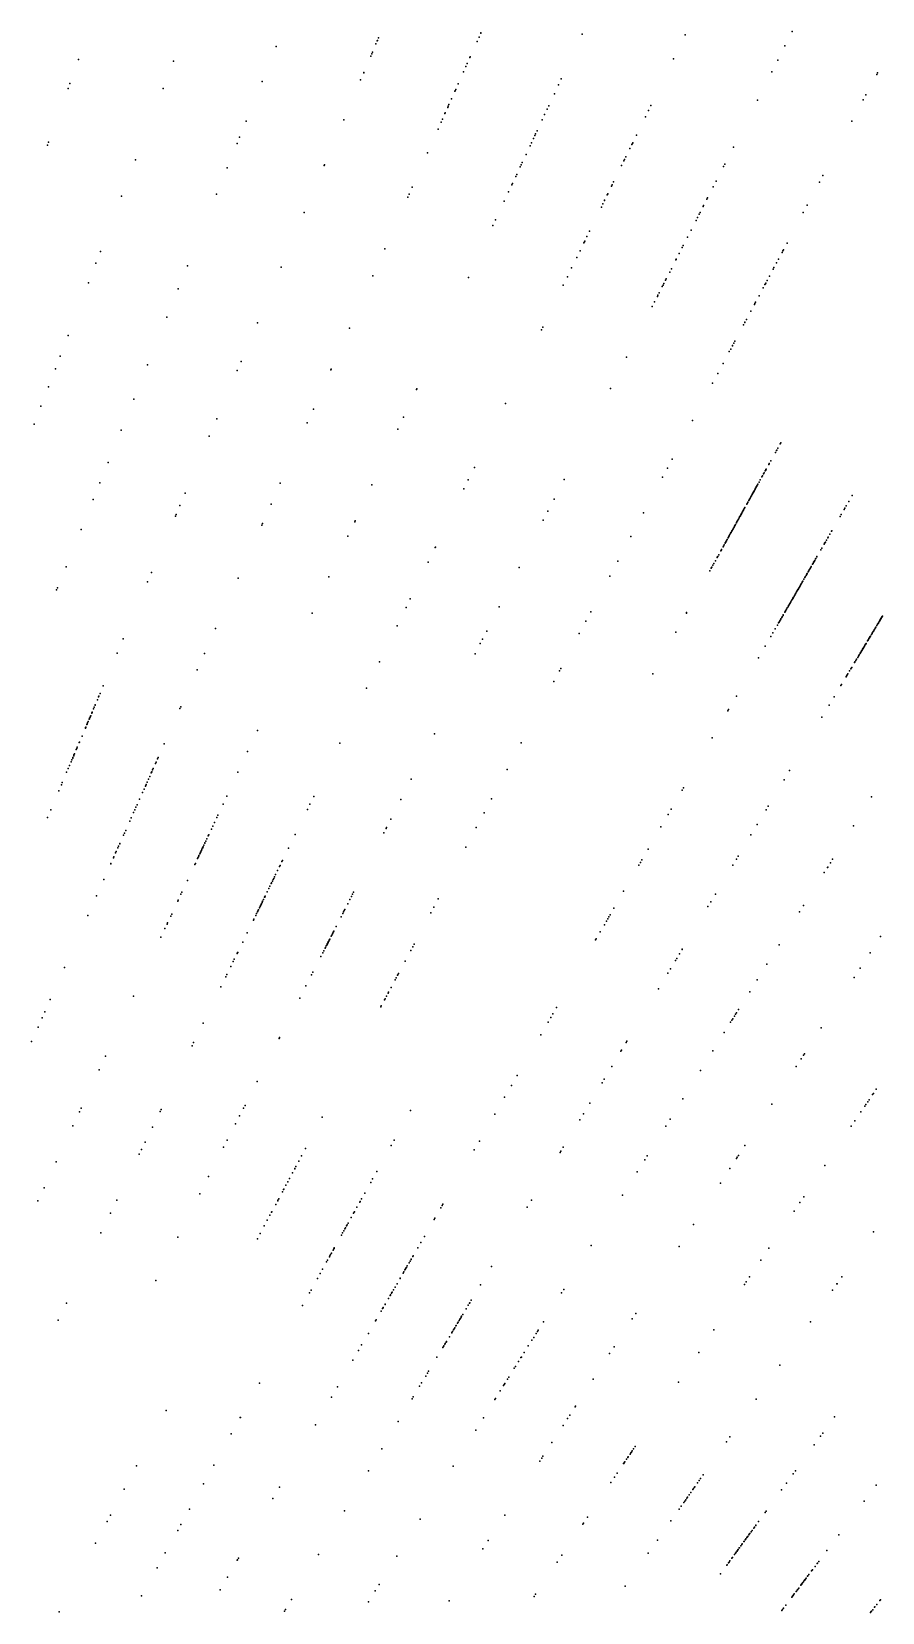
# Model space of a CAD drawing. Header units: metres. Extents: x -4327 to 4266, y -3886 to 3992.
# Drawn here: x 1058 to 1587, y 2022 to 3005 of the extents above; entities that cross this region are included whole.
import ezdxf

# ---------------------------------------------------------------- set-up
doc = ezdxf.new("R2010")
doc.units = ezdxf.units.M

msp = doc.modelspace()

# ---------------------------------------------------------------- linework, layer by layer
for p in [(1273.3, 2999.72, 2468.23), (1273.42, 2999.98, 2173.78), (1274.06, 3001.5, 2088.57), (1335.35, 2999.25, 2278.89), (1336.6, 3002.06, 2135.34), (1337.7, 3004.53, 2154.99), (1337.8, 3004.75, 2101.7), (1400.72, 3003.85, 2027.33), (1464.86, 3003.41, 2066.58), (1531.37, 3005.47, 1998.09), (1210.53, 2996.17, 2447.55), (1269.27, 2990.21, 2435.4), (1269.9, 2991.7, 2343.75), (1270.32, 2992.69, 2288.38), (1272.53, 2997.9, 2182.56), (1272.53, 2997.9, 2192.87), (1330.95, 2989.37, 2169.72), (1331.1, 2989.7, 2379.07), (1331.15, 2989.81, 2172.61), (1526.82, 2996.55, 2062.17), (1087.61, 2988.17, 2455.25), (1146.67, 2987.18, 2445.53), (1264.91, 2979.93, 2396.83), (1264.97, 2980.09, 2353.49), (1327.01, 2980.5, 2145.4), (1328.49, 2983.85, 2047.16), (1329.27, 2985.59, 2108.44), (1457.59, 2988.5, 2004.04), (1518.59, 2980.39, 2061.11), (1522.3, 2987.68, 2071.2), (1584.42, 2979.87, 1979.3), (1081.06, 2970.18, 2443.22), (1082.14, 2973.16, -159.76), (1140.13, 2970.14, 2347.44), (1201.73, 2974.38, 2385.98), (1263.01, 2975.46, 2307), (1322.13, 2969.55, 2317.28), (1323.7, 2973.09, 2062.1), (1386.04, 2972.37, 2043.14), (1387.74, 2976.02, 2063.09), (1583.83, 2978.74, 2081.31), (1317.91, 2960.08, 2342.02), (1319.47, 2963.57, 2275.45), (1321.64, 2968.45, 2108.91), (1321.71, 2968.6, 2234.65), (1383.43, 2966.77, 2185.97), (1443.4, 2959.42, 2393.62), (1509.67, 2962.89, 2014.14), (1575.45, 2962.99, 2007.65), (1577.11, 2966.11, 2057.34), (1191.75, 2949.68, 2456.32), (1191.78, 2949.77, 2374.33), (1252.45, 2950.58, 2469.32), (1313.86, 2950.99, 2300.14), (1315.42, 2954.49, 2286.95), (1315.61, 2954.9, 2436.02), (1317.15, 2958.36, 2250.43), (1317.44, 2959.02, 2132.47), (1375.93, 2950.68, 2189.56), (1377.4, 2953.85, 2163.62), (1379.02, 2957.31, 2161.03), (1379.9, 2959.21, 2214.04), (1440.02, 2952.47, 2129.44), (1441.91, 2956.35, 2377.46), (1568.39, 2949.72, 2073.63), (1187.77, 2939.84, 2369.03), (1311.11, 2944.81, 2324.59), (1313.02, 2949.1, 2373.78), (1371.32, 2940.8, 2146.43), (1371.79, 2941.82, 2359.67), (1372.72, 2943.82, 2241.53), (1434.5, 2941.16, 2237.21), (1068.23, 2934.95, 2436.08), (1068.89, 2936.75, 2388.6), (1186.19, 2935.93, 2472.56), (1304.6, 2930.18, 2501.73), (1368.32, 2934.38, 2124.01), (1369.26, 2936.38, 2215.06), (1370.5, 2939.04, 2379.13), (1430.41, 2932.78, 2090.05), (1431.62, 2935.26, 2027.09), (1431.96, 2935.95, 2020.17), (1432.16, 2936.37, 2050.14), (1494.78, 2933.66, 2033.75), (1123.05, 2925.65, 2362.83), (1180.04, 2920.7, 2415.77), (1240.38, 2922.14, 2366.47), (1240.59, 2922.64, 2356.11), (1362.28, 2921.41, 2147.47), (1362.8, 2922.52, 2368.47), (1363.49, 2924.02, 2361.57), (1365.83, 2929.04, 2381.9), (1425.21, 2922.11, 2230.54), (1426.65, 2925.07, 2306.67), (1427.04, 2925.87, 2217.78), (1427.92, 2927.66, 2031.7), (1488.6, 2921.54, 2324.02), (1489.39, 2923.08, 2046.25), (1357.03, 2910.17, 2331.6), (1357.47, 2911.1, 2408.11), (1359.47, 2915.4, 2381.66), (1360.02, 2916.57, 2116.14), (1419.42, 2910.24, 2141.87), (1420.26, 2911.97, 2087.7), (1483.96, 2912.44, 2506.75), (1548.21, 2911.76, 2029.54), (1550.43, 2915.94, 2015.12), (1114.37, 2903.04, 2390.11), (1173.42, 2904.31, 2388.68), (1292.31, 2902.58, 2458.72), (1293.11, 2904.38, 2421.66), (1295.05, 2908.74, 2335.95), (1355.02, 2905.85, 2333.49), (1414.65, 2900.47, 2201.1), (1414.71, 2900.59, 2274.17), (1416.35, 2903.96, 2258.4), (1416.48, 2904.22, 2193.63), (1416.62, 2904.49, 2384.4), (1418.94, 2909.26, 2187.14), (1478.31, 2901.36, 2210.62), (1478.68, 2902.07, 2021.68), (1482.14, 2908.86, 2048.68), (1227.96, 2892.9, 2396.56), (1352.28, 2899.98, 2307.48), (1412.66, 2896.39, 2242.06), (1413.59, 2898.28, 2053.08), (1413.63, 2898.37, 2390.26), (1473.56, 2892.02, 2226.86), (1474.09, 2893.07, 2114.91), (1475.96, 2896.73, 2222.68), (1476.23, 2897.27, 2110.41), (1538.17, 2892.88, 2384.53), (1540.62, 2897.49, 2041.88), (1345.27, 2884.95, 2364.85), (1346.91, 2888.46, 2293.04), (1405.34, 2881.37, 2458.52), (1468.46, 2882.02, 2367.62), (1471.53, 2888.03, 2159.39), (1472.42, 2889.79, 2309.42), (1401.81, 2874.14, 2155.66), (1402.1, 2874.74, 2376.18), (1402.31, 2875.16, 2296.27), (1403.72, 2878.05, 2150.98), (1462.99, 2871.27, 2086.48), (1463.57, 2872.42, 2188.58), (1466.21, 2877.59, 2182.24), (1528.1, 2873.94, 2042.56), (1098.43, 2861.52, 2412.27), (1101.22, 2868.77, 2434.71), (1278, 2870.43, 2387.94), (1397.32, 2864.93, 2376.18), (1399.4, 2869.19, 2096.68), (1459.01, 2863.47, 2478.55), (1459.19, 2863.82, 2259.72), (1459.25, 2863.95, 2382.52), (1461.02, 2867.41, 2342.17), (1521.63, 2861.77, 2024.07), (1522.82, 2864, 2191.75), (1525.02, 2868.14, 2218.22), (1525.57, 2869.18, 2400.43), (1525.84, 2869.68, 2229.83), (1155.43, 2859.79, 2394.92), (1213.55, 2858.94, 2408.86), (1270.48, 2853.56, 2392.77), (1330.14, 2852.49, 2378.45), (1391.51, 2853.02, 2404.23), (1394.17, 2858.47, 2357.36), (1453, 2851.67, 2119.62), (1455.16, 2855.92, 2362.32), (1456.22, 2858, 2185.26), (1517.22, 2853.47, 2079.98), (1519.52, 2857.81, 2161.4), (1519.99, 2858.68, 2345.55), (1093.7, 2849.19, 2428.95), (1149.63, 2845.45, 2409.85), (1388.98, 2847.84, 2367.39), (1447.86, 2841.58, 2139.76), (1448.53, 2842.91, 2362.32), (1450.54, 2846.85, 2261.99), (1451, 2847.76, 2154.54), (1451.51, 2848.76, 2375.29), (1452.61, 2850.91, 2064.26), (1513.27, 2846.05, 2198.56), (1514.37, 2848.11, 2374.65), (1514.64, 2848.63, 2017.22), (1514.9, 2849.12, 2266.01), (1515.71, 2850.63, 2398.54), (1444.25, 2834.5, 2379.6), (1445.78, 2837.51, 2371.31), (1447.46, 2840.79, 2307.15), (1505.56, 2831.55, 2347.39), (1505.64, 2831.69, 2179.79), (1507.79, 2835.75, 2386.02), (1508.1, 2836.32, 2104.84), (1508.58, 2837.22, 2138.23), (1510.71, 2841.23, 2161.57), (1142.54, 2827.9, 2465.7), (1198.88, 2824.39, 2417.5), (1376.25, 2821.73, 2391.36), (1501.02, 2823.01, 2310.97), (1501.88, 2824.62, 2081.23), (1501.95, 2824.76, 2285.94), (1502.88, 2826.51, 2235.02), (1081.11, 2816.39, 2387.57), (1256.01, 2821.05, 2408.56), (1375.37, 2819.93, 2425.18), (1495.72, 2813.05, 2040.7), (1076.23, 2803.68, 2446.85), (1428.25, 2803.09, 2423.55), (1492.22, 2806.46, 2289.52), (1493.07, 2808.06, 2123.77), (1494.12, 2810.04, 2112.74), (1494.2, 2810.17, 2372.6), (1495.01, 2811.71, 2262.3), (1073.18, 2795.74, 2364.76), (1130.53, 2798.15, 2439.77), (1186.25, 2794.64, 2454.38), (1188.64, 2800.25, 2445.63), (1244.49, 2795.16, 2432.42), (1244.63, 2795.48, 2429.97), (1484.98, 2792.84, 2401.19), (1488.31, 2799.1, 2097.05), (1068.88, 2784.53, 2471.02), (1297.69, 2782.91, 2438.37), (1297.87, 2783.3, 2441.44), (1418.3, 2783.57, 2425.73), (1481.75, 2786.76, 2436.92), (1064.26, 2772.5, 2363.56), (1121.97, 2776.97, 2359.79), (1353.1, 2774.27, 2426.51), (1173.52, 2764.64, 2455.24), (1233.6, 2770.72, 2381.6), (1289.65, 2765.67, 2447.78), (1469.4, 2763.54, 2389.48), (1060.02, 2761.43, 2369.99), (1114.11, 2757.53, 2444.85), (1168.92, 2753.81, 2373), (1229.79, 2762.15, 2390.27), (1286.13, 2758.12, 2446.57), (1520.88, 2743.73, 1881.44), (1521.58, 2745.01, 1536.06), (1521.67, 2745.17, 2286.95), (1522.41, 2746.49, 1362.35), (1523.81, 2749.03, 1705.46), (1524.2, 2749.74, 1568.57), (1106.01, 2737.46, 2473.28), (1333.69, 2734.47, 2456.81), (1453.72, 2734.04, 2407.03), (1456.67, 2739.59, 2452.9), (1515, 2733.13, 2279.52), (1515.11, 2733.33, 1512.66), (1516.77, 2736.33, 1398.05), (1517.01, 2736.76, 1025.2), (1517.03, 2736.79, 901.88), (1517.07, 2736.87, 1733.43), (1517.96, 2738.47, 1530.29), (1518.03, 2738.59, 1679.14), (1100.93, 2724.9, 2429.38), (1213.04, 2724.54, 2448.94), (1270.04, 2723.6, 2462.16), (1329.94, 2726.79, 2433.55), (1389.47, 2726.98, 2416.82), (1450.74, 2728.44, 2426.53), (1509.75, 2723.67, 1867.68), (1509.99, 2724.09, 912.43), (1510.67, 2725.31, 1068.17), (1511.43, 2726.7, 1667.47), (1512.51, 2728.64, 1712.69), (1512.81, 2729.18, 2061.69), (1513.5, 2730.42, 1500.55), (1513.53, 2730.48, 925.68), (1513.86, 2731.08, 2060.68), (1514.5, 2732.23, 1908.48), (1514.83, 2732.82, 1048.31), (1514.89, 2732.94, 1512.44), (1096.76, 2714.58, 2377.48), (1153.87, 2718.36, 2435.71), (1327.19, 2721.13, 2439.37), (1383.23, 2714.74, 2438.51), (1504.31, 2713.85, 1670.52), (1504.5, 2714.2, 2169.17), (1504.78, 2714.7, 471.67), (1504.88, 2714.87, 2223.05), (1505.07, 2715.22, 1599.97), (1505.1, 2715.28, 627.22), (1505.6, 2716.17, 1028.75), (1505.61, 2716.2, 1769.37), (1505.97, 2716.84, 1345.63), (1506.02, 2716.94, 1685.55), (1506.07, 2717.02, 1980.26), (1506.41, 2717.64, 1012.41), (1506.44, 2717.7, 880.92), (1506.47, 2717.74, 781.05), (1506.76, 2718.27, 1174.59), (1506.83, 2718.4, 2218.26), (1507.09, 2718.87, 1190.37), (1507.32, 2719.28, 2249.84), (1507.35, 2719.33, 2032.4), (1507.45, 2719.51, 453.43), (1507.56, 2719.71, 1007.56), (1507.61, 2719.79, 1851.22), (1507.98, 2720.46, 603.73), (1508.2, 2720.87, 1842.77), (1508.29, 2721.03, 1023.07), (1508.35, 2721.14, 2089.92), (1508.56, 2721.52, 588.13), (1508.59, 2721.57, 2107.53), (1508.65, 2721.67, 448.6), (1508.97, 2722.25, 1839.12), (1508.98, 2722.27, 1540.2), (1509.11, 2722.5, 1322.3), (1509.17, 2722.61, 1170.65), (1509.29, 2722.84, 2025.34), (1509.38, 2723, 583.18), (1568.63, 2716.95, 2024.01), (1147.8, 2704.06, 2390.77), (1148.25, 2705.1, 2381.05), (1150.61, 2710.68, 2469.59), (1207.28, 2711.59, 2464.53), (1379.41, 2707.25, 2445.4), (1438.93, 2706.24, 2455.81), (1498.63, 2703.61, 881.82), (1498.64, 2703.61, 709.22), (1498.96, 2704.2, 992.5), (1499.09, 2704.42, 487.15), (1499.15, 2704.53, 435.45), (1499.42, 2705.03, 2276.83), (1499.48, 2705.14, 1103.82), (1499.64, 2705.42, 439.03), (1499.65, 2705.44, 1274.36), (1499.71, 2705.55, 1211.71), (1499.79, 2705.69, 722.21), (1499.95, 2705.98, 425.36), (1499.96, 2705.99, 706.29), (1500.24, 2706.51, 717.09), (1500.4, 2706.79, 604.2), (1500.61, 2707.17, 2062.09), (1500.66, 2707.26, 761.9), (1500.67, 2707.28, 1171.77), (1500.69, 2707.32, 430.73), (1500.87, 2707.64, 2002.04), (1500.92, 2707.72, 1371.3), (1501.04, 2707.94, 1321.21), (1501.05, 2707.96, 680.2), (1501.29, 2708.4, 863.33), (1501.63, 2709.01, 1957.83), (1501.63, 2709.01, 859.88), (1501.88, 2709.47, 896.54), (1503.03, 2711.54, 1152.39), (1503.24, 2711.91, 572.05), (1503.66, 2712.67, 568.71), (1503.68, 2712.71, 1050.02), (1503.72, 2712.79, 1189.65), (1503.75, 2712.84, 741.98), (1561.07, 2703.84, 1564.09), (1561.77, 2705.07, 1408.08), (1563.66, 2708.33, 1568.81), (1564.08, 2709.07, 1982.08), (1564.9, 2710.48, 1735.99), (1566.54, 2713.32, 1980.41), (1089.15, 2695.74, 2400.71), (1201.47, 2698.54, 2364.16), (1201.89, 2699.5, 2367.64), (1259.35, 2700.69, 2384.93), (1259.57, 2701.16, 2382.68), (1376.54, 2701.62, 2451.24), (1493.24, 2693.87, 2132.97), (1493.3, 2693.98, 2018.25), (1493.72, 2694.74, 864.41), (1493.82, 2694.92, 1022.57), (1493.97, 2695.19, 2227.35), (1494, 2695.25, 661.17), (1494.37, 2695.92, 1034.16), (1494.57, 2696.27, 393.04), (1494.57, 2696.27, 1864.94), (1494.79, 2696.68, 748.23), (1495.16, 2697.34, 1194.47), (1495.44, 2697.85, 1636.87), (1495.51, 2697.97, 527.46), (1495.57, 2698.09, 861.85), (1495.62, 2698.17, 1474.55), (1495.72, 2698.35, 727.35), (1495.79, 2698.47, 1472.65), (1496.08, 2699, 1639.73), (1496.59, 2699.92, 1149.37), (1496.77, 2700.25, 2020.54), (1496.91, 2700.5, 1479.97), (1497.25, 2701.12, 452.09), (1497.3, 2701.2, 1424.81), (1497.37, 2701.34, 455.57), (1497.39, 2701.36, 1813.67), (1497.55, 2701.64, 740.7), (1497.57, 2701.69, 1091.02), (1497.57, 2701.69, 960.08), (1497.92, 2702.32, 726.64), (1498.29, 2702.98, 1812.49), (1498.33, 2703.06, 988.37), (1498.39, 2703.16, 2003.51), (1555.82, 2694.75, 1768.33), (1556.01, 2695.09, 1606.02), (1255.11, 2691.58, 2398.23), (1309.35, 2684.56, 2458.07), (1309.45, 2684.76, 2361.43), (1431.08, 2691.47, 2420.65), (1488.3, 2684.97, 608.02), (1488.39, 2685.13, 343.85), (1488.59, 2685.49, 473.45), (1489.06, 2686.34, 513.12), (1489.55, 2687.22, 1611.15), (1489.67, 2687.43, 844.02), (1489.88, 2687.82, 840.53), (1489.97, 2687.97, 1295.65), (1490.1, 2688.21, 1569.24), (1490.42, 2688.79, 799.52), (1490.53, 2688.99, 649.12), (1490.82, 2689.51, 352.91), (1491.43, 2690.62, 1292.97), (1491.46, 2690.67, 584.94), (1491.53, 2690.79, 1829.21), (1491.55, 2690.82, 1314.84), (1491.64, 2690.98, 2333), (1491.67, 2691.05, 1253.87), (1491.95, 2691.54, 590.35), (1492.08, 2691.78, 1319.28), (1492.17, 2691.95, 1407.73), (1492.2, 2692, 1167.08), (1492.21, 2692.03, 336.24), (1492.57, 2692.67, 1657.48), (1493.03, 2693.49, 334.72), (1493.17, 2693.75, 462.87), (1549.77, 2684.29, 1152.13), (1551.15, 2686.67, 1097.63), (1551.39, 2687.09, 1895.58), (1551.4, 2687.11, 1447.89), (1551.45, 2687.19, 1980.34), (1551.49, 2687.26, 1710.07), (1551.74, 2687.69, 1444.08), (1551.93, 2688.02, 861.69), (1552.57, 2689.14, 1403.86), (1553.45, 2690.65, 1145.23), (1553.62, 2690.95, 1659.77), (1554.8, 2693, 1800.99), (1304.96, 2675.56, 2485.43), (1422.88, 2676.05, 2439.29), (1482.57, 2674.63, 2366.46), (1483.55, 2676.39, 2168.9), (1484.7, 2678.46, 1451.49), (1484.73, 2678.53, 2170.64), (1484.99, 2678.99, 1731.88), (1485.63, 2680.14, 1446.26), (1486.9, 2682.45, 382.52), (1487.07, 2682.75, 938.69), (1487.31, 2683.17, 812.16), (1487.31, 2683.17, 1617.26), (1487.39, 2683.33, 1340.97), (1543.94, 2674.18, 989.36), (1544.13, 2674.51, 1704.15), (1544.24, 2674.71, 1239.02), (1544.24, 2674.7, 862.86), (1544.59, 2675.31, 1598.5), (1544.63, 2675.38, 1871.15), (1544.64, 2675.4, 1539.21), (1544.74, 2675.57, 717.7), (1544.81, 2675.69, 1378.62), (1545.08, 2676.16, 1885.55), (1545.18, 2676.33, 1038.71), (1545.28, 2676.5, 955.02), (1545.85, 2677.49, 591.35), (1545.96, 2677.69, 1130.15), (1546.65, 2678.88, 582.91), (1546.72, 2678.99, 596.93), (1549.08, 2683.08, 1460.15), (1079.82, 2672.64, 2401.37), (1132.98, 2669.14, 2388.96), (1186.76, 2665.51, 2417.27), (1243.32, 2666.31, 2381.02), (1361.55, 2672.19, 2378.9), (1417.97, 2666.81, 2401.15), (1480.02, 2670.02, 1226.63), (1480.95, 2671.71, 2192.76), (1481.18, 2672.11, 1905.61), (1481.34, 2672.4, 2190.8), (1482.03, 2673.65, 2373.6), (1538.55, 2664.85, 1269.66), (1539.17, 2665.92, 665.74), (1539.23, 2666.02, 1113.81), (1539.47, 2666.44, 975.4), (1539.91, 2667.2, 1935.01), (1540.1, 2667.53, 1759.36), (1540.35, 2667.96, 1007.48), (1540.45, 2668.15, 459.59), (1540.51, 2668.24, 545.87), (1540.64, 2668.46, 726.43), (1541.18, 2669.41, 719.59), (1541.49, 2669.94, 1692.48), (1541.5, 2669.95, 1934.66), (1541.5, 2669.95, 1297.75), (1541.63, 2670.19, 1608.25), (1541.94, 2670.72, 458.31), (1542.11, 2671.01, 1288.38), (1542.39, 2671.49, 1152.39), (1542.47, 2671.63, 1231.74), (1542.67, 2671.99, 1080.28), (1542.73, 2672.08, 1744.55), (1543.08, 2672.69, 1385.15), (1543.16, 2672.82, 1285.3), (1543.17, 2672.84, 1814.59), (1543.2, 2672.9, 1179.93), (1074, 2658.26, 2444.61), (1074.54, 2659.57, 2416.26), (1130.48, 2663.23, 2404.94), (1532.9, 2655.07, 619.39), (1533.21, 2655.6, 1578.26), (1533.36, 2655.86, 806.51), (1533.52, 2656.14, 1962.17), (1533.57, 2656.23, 1281.25), (1534.06, 2657.08, 1524.49), (1534.07, 2657.1, 607.68), (1534.28, 2657.45, 1573.01), (1534.36, 2657.59, 1419.78), (1534.65, 2658.1, 882.83), (1534.65, 2658.08, 891.89), (1534.75, 2658.26, 1902.93), (1534.79, 2658.33, 1628.9), (1534.83, 2658.41, 676.14), (1534.92, 2658.56, 1315.93), (1535.12, 2658.9, 812.8), (1535.39, 2659.37, 447.81), (1535.62, 2659.77, 996.98), (1535.78, 2660.04, 1273.26), (1536, 2660.42, 1946.49), (1536.22, 2660.82, 989.97), (1536.5, 2661.3, 851.32), (1536.67, 2661.59, 1768.81), (1536.89, 2661.97, 1471.27), (1536.95, 2662.08, 1418.11), (1537.01, 2662.18, 751.32), (1537.05, 2662.25, 586.24), (1537.5, 2663.03, 1022.36), (1537.74, 2663.44, 583.03), (1537.89, 2663.7, 673.97), (1537.9, 2663.72, 1222.26), (1291.2, 2647.35, 2383.85), (1293.82, 2652.72, 2378.04), (1349.08, 2647.72, 2489.34), (1527.02, 2644.87, 1897.97), (1527.03, 2644.89, 799.61), (1527.1, 2645.01, 2029.92), (1527.19, 2645.17, 523.98), (1527.64, 2645.95, 1075.37), (1527.85, 2646.32, 1732.14), (1528.25, 2647, 546.68), (1528.71, 2647.8, 452.67), (1529.06, 2648.4, 533.21), (1529.09, 2648.46, 939.54), (1529.2, 2648.65, 1354.7), (1529.23, 2648.7, 793.64), (1529.58, 2649.31, 1451.98), (1529.67, 2649.47, 364.64), (1529.89, 2649.84, 1156.38), (1530.01, 2650.06, 573.19), (1530.19, 2650.36, 444.59), (1530.25, 2650.47, 679.37), (1530.45, 2650.81, 1428.33), (1530.46, 2650.84, 489.08), (1530.95, 2651.69, 846.44), (1530.95, 2651.68, 933.38), (1531.26, 2652.23, 2035.46), (1531.39, 2652.44, 1789.52), (1531.78, 2653.12, 410.98), (1531.83, 2653.21, 1587.42), (1531.99, 2653.48, 405.93), (1532.04, 2653.58, 462.2), (1532.54, 2654.44, 1133.62), (1232.78, 2643.71, 2403.26), (1285.63, 2635.94, 2378.87), (1403.04, 2638.74, 2359.96), (1406.14, 2644.57, 2467.64), (1465.52, 2643.87, 300.22), (1465.68, 2644.15, 296.93), (1522.07, 2636.29, 829.03), (1522.87, 2637.69, 868.86), (1523.08, 2638.04, 1840.5), (1523.16, 2638.19, 1107.83), (1523.41, 2638.63, 529.53), (1523.46, 2638.7, 923.36), (1523.66, 2639.06, 970.88), (1523.69, 2639.11, 736.01), (1524.02, 2639.69, 833.67), (1524.21, 2640.02, 476.86), (1524.32, 2640.19, 1121.87), (1524.85, 2641.11, 2038.94), (1524.85, 2641.11, 2038.94), (1525.05, 2641.46, 536.96), (1525.61, 2642.43, 1606.39), (1525.75, 2642.67, 708.88), (1525.79, 2642.74, 701.88), (1526.72, 2644.36, 1358.48), (1526.86, 2644.61, 705.89), (1583.31, 2635.08, 682.41), (1583.94, 2636.11, 1976.96), (1584.42, 2636.92, 574.5), (1584.43, 2636.94, 1405.01), (1584.67, 2637.34, 353.11), (1584.74, 2637.45, 1987.47), (1584.86, 2637.65, 1573.19), (1584.88, 2637.68, 839.84), (1585.43, 2638.6, 1034.65), (1585.49, 2638.7, 1246.68), (1585.89, 2639.36, 1386.06), (1585.92, 2639.41, 1378.01), (1585.95, 2639.47, 1770), (1585.99, 2639.54, 1734.47), (1586.05, 2639.63, 1239.31), (1586.08, 2639.68, 1844.66), (1586.2, 2639.88, 1958.49), (1586.23, 2639.93, 777.71), (1586.25, 2639.97, 471.46), (1586.51, 2640.4, 935.34), (1586.55, 2640.46, 1472.39), (1586.91, 2641.07, 1061.87), (1587.06, 2641.3, 1176.11), (1587.13, 2641.43, 1472.93), (1587.15, 2641.46, 1330.94), (1587.37, 2641.83, 591.24), (1115.43, 2627.79, 2410.03), (1172.86, 2634.29, 2410.26), (1338.86, 2627.65, 2384.13), (1341.39, 2632.63, 2378), (1398.96, 2631.07, 2376.94), (1458.97, 2632.06, 217.86), (1518.07, 2629.37, 1734.19), (1519.35, 2631.59, 1199.85), (1520.72, 2633.97, 1293.95), (1578.21, 2626.58, 841.7), (1578.45, 2626.98, 1485.47), (1578.57, 2627.18, 560.28), (1578.58, 2627.21, 713.77), (1578.75, 2627.48, 465.81), (1579.05, 2627.98, 1199), (1579.16, 2628.16, 712.27), (1579.28, 2628.37, 925.6), (1579.29, 2628.39, 1316.42), (1579.46, 2628.66, 705.36), (1579.64, 2628.97, 442.14), (1579.68, 2629.03, 1348.57), (1579.96, 2629.49, 815.7), (1580.6, 2630.56, 686.51), (1580.99, 2631.21, 963.26), (1581.04, 2631.3, 564.62), (1581.06, 2631.33, 1188.96), (1581.31, 2631.74, 678.03), (1581.68, 2632.36, 441), (1581.99, 2632.87, 1101.87), (1582.32, 2633.42, 589.36), (1582.34, 2633.45, 1105.9), (1582.36, 2633.5, 834.91), (1582.5, 2633.73, 2015.68), (1582.92, 2634.42, 1268.14), (1582.94, 2634.46, 806.48), (1583.05, 2634.64, 1898.57), (1111.62, 2618.81, 2441.93), (1165.88, 2618.61, 2430.64), (1334.16, 2618.44, 2391.71), (1337.41, 2624.82, 2448.73), (1510.33, 2615.97, 1053.94), (1514.51, 2623.2, 972.33), (1572.01, 2616.26, 802.69), (1572.54, 2617.14, 1312.76), (1572.7, 2617.41, 1334.66), (1572.7, 2617.4, 819.09), (1573.01, 2617.92, 677.96), (1573.48, 2618.71, 1709.83), (1573.64, 2618.98, 1662.18), (1573.64, 2618.98, 1088.54), (1573.65, 2618.99, 437.06), (1573.76, 2619.17, 2052.56), (1573.82, 2619.28, 762.77), (1573.9, 2619.41, 1304.04), (1573.96, 2619.52, 1103.81), (1574.29, 2620.06, 466.2), (1574.43, 2620.28, 690.83), (1574.73, 2620.79, 895.71), (1574.99, 2621.22, 1918.98), (1575.03, 2621.3, 1226.83), (1575.06, 2621.34, 442.56), (1575.22, 2621.61, 388.24), (1575.29, 2621.72, 432.41), (1575.33, 2621.79, 700), (1575.5, 2622.08, 2006.77), (1575.52, 2622.11, 1449.88), (1575.74, 2622.47, 1061.86), (1576.06, 2623.01, 511.23), (1576.08, 2623.04, 1761.2), (1576.24, 2623.3, 635.7), (1576.56, 2623.84, 1820.01), (1576.69, 2624.05, 1455.04), (1576.92, 2624.44, 1182.01), (1576.94, 2624.47, 837.43), (1576.99, 2624.56, 933.38), (1577.23, 2624.95, 444.87), (1161.41, 2608.57, 2405.3), (1274.66, 2613.44, 2406.27), (1386.68, 2607.96, 2377.22), (1387.44, 2609.39, 2475.69), (1444.59, 2606.1, 2208.64), (1565.47, 2605.38, 957.45), (1565.54, 2605.49, 1045.71), (1565.83, 2605.98, 1743.14), (1566.94, 2607.83, 824.99), (1567.75, 2609.18, 962.49), (1568.15, 2609.85, 1592.38), (1568.28, 2610.06, 1354.72), (1570.1, 2613.08, 459.85), (1570.2, 2613.26, 706.48), (1570.35, 2613.51, 1871.86), (1570.8, 2614.26, 500.97), (1570.83, 2614.3, 578.19), (1571.31, 2615.11, 1547.17), (1103.02, 2598.54, 16.17), (1266.73, 2597.18, 2426.03), (1383.17, 2601.36, 2384.48), (1561.49, 2598.75, 346.27), (1561.95, 2599.52, 951.66), (1564.79, 2604.26, 553.68), (1564.89, 2604.41, 1988.5), (1565.04, 2604.66, 626), (1565.26, 2605.03, 749.82), (1097.92, 2586.53, 126.52), (1098.01, 2586.76, 137.29), (1099.38, 2589.97, 45.27), (1100.1, 2591.68, 2.3), (1100.3, 2592.14, 176.09), (1101.01, 2593.81, 259.7), (1496.58, 2592.16, 2055.95), (1554.21, 2586.64, 1884.5), (1557.33, 2591.83, 1211.12), (1093.61, 2576.38, 87.81), (1094.28, 2577.95, 48.12), (1094.36, 2578.16, -116.93), (1094.51, 2578.51, 55.77), (1094.77, 2579.11, 284.45), (1095.01, 2579.68, 278.33), (1095.15, 2580.02, -207.52), (1095.79, 2581.53, 295.54), (1095.91, 2581.8, 233.83), (1095.98, 2581.96, -77.28), (1096.02, 2582.07, 2455.91), (1096.07, 2582.17, 2389.23), (1096.11, 2582.28, 2469.66), (1096.97, 2584.3, 364.16), (1097.41, 2585.32, 161.79), (1150.65, 2584.4, 2452.43), (1151.19, 2585.62, 2450.89), (1491.35, 2583.1, 2041.59), (1491.78, 2583.83, 2068.56), (1549.73, 2579.19, 2052.34), (1089.79, 2567.38, 286.23), (1091.84, 2572.22, -28.2), (1092, 2572.59, 167.11), (1092.04, 2572.69, -46.5), (1092.1, 2572.82, -83.11), (1092.86, 2574.62, 99.96), (1092.88, 2574.67, 35.85), (1093.01, 2574.96, -138.19), (1093.27, 2575.57, 112.23), (1198.79, 2570.8, 2453.59), (1308.86, 2568.79, 2409.78), (1481.58, 2566.17, 330.24), (1085.06, 2556.23, 74.99), (1086.19, 2558.91, -155.57), (1086.52, 2559.68, 154.1), (1086.83, 2560.4, 342.3), (1086.84, 2560.43, -283.92), (1088.06, 2563.31, 85.84), (1088.17, 2563.56, 2408.95), (1140.92, 2562.54, 2397.07), (1192.7, 2557.76, 2446.53), (1250.07, 2563.02, 2434.17), (1362.83, 2563.11, 2402.29), (1081.18, 2547.09, 322.15), (1081.97, 2548.95, 2491.92), (1083, 2551.39, -214.34), (1083.48, 2552.52, -244.89), (1083.96, 2553.65, -18.91), (1084.12, 2554.03, 216.08), (1084.58, 2555.11, -35.58), (1084.78, 2555.58, 97.71), (1134.07, 2547.17, 99.65), (1135.49, 2550.36, 66.25), (1135.84, 2551.13, 81.51), (1135.86, 2551.19, 26.66), (1136.72, 2553.12, 208.45), (1137.16, 2554.11, 89.24), (1354.01, 2546.52, 2426.76), (1076.93, 2537.08, -182.91), (1077.51, 2538.45, -190.57), (1080.21, 2544.82, 2468.84), (1129.4, 2536.68, 149.32), (1129.61, 2537.14, 386.45), (1130.33, 2538.76, 193.57), (1131.14, 2540.59, 314.55), (1131.9, 2542.29, 184.69), (1132.84, 2544.41, 275.09), (1132.94, 2544.63, 76.74), (1133.05, 2544.88, -145.23), (1133.19, 2545.19, 157.44), (1133.69, 2546.3, 35.73), (1186.72, 2544.92, 2463.92), (1294.43, 2540.47, 2444.61), (1526.23, 2540.08, 2066.54), (1529.71, 2545.86, 2056.83), (1075.29, 2533.22, -262.71), (1125.54, 2528.01, 2479.37), (1125.61, 2528.17, 279.43), (1127.4, 2532.18, 161.19), (1128.32, 2534.25, 31.02), (1129.17, 2536.15, 43.16), (1179.76, 2530.01, 2436.03), (1233.83, 2529.73, 2448.03), (1287.99, 2527.83, 2387.17), (1344.37, 2528.39, 2452.49), (1462.89, 2533.8, 2016.72), (1463.64, 2535.1, 313.32), (1580.63, 2529.54, 332.43), (1070.3, 2521.47, 2419.47), (1121.87, 2519.75, 385.34), (1122.63, 2521.48, 2411.24), (1123.32, 2523.03, 2412.72), (1124.02, 2524.58, 144.07), (1174.21, 2518.09, 285.13), (1177.45, 2525.05, 2485.31), (1229.9, 2521.68, 2456.41), (1231.49, 2524.93, 2454.17), (1339.73, 2519.66, 2427.88), (1454.1, 2518.57, 2104.45), (1455.97, 2521.82, 313.29), (1515.02, 2521.41, 2084.91), (1516.4, 2523.72, 2094.07), (1068.24, 2516.61, 2425.44), (1116.93, 2508.66, -215.37), (1119.5, 2514.44, -44.29), (1120.39, 2516.45, -29.3), (1170.2, 2509.49, 291.79), (1171, 2511.23, 2417.95), (1171.05, 2511.33, -106.6), (1172.12, 2513.62, 2420.25), (1173.57, 2516.73, 131.11), (1277.46, 2507.15, 2469.03), (1278.88, 2509.95, 2458.22), (1279.14, 2510.44, -34.58), (1281.82, 2515.72, 2455.74), (1334.82, 2510.44, 2445.85), (1449.72, 2510.99, 1998.55), (1509.53, 2512.28, 1989.74), (1569.42, 2511.59, 334.98), (1112.11, 2497.84, -212.94), (1112.54, 2498.81, -279.2), (1113.22, 2500.34, -174.14), (1113.31, 2500.53, -207.16), (1115.59, 2505.65, -161), (1116.16, 2506.95, -99.58), (1164.78, 2497.87, -115.06), (1164.8, 2497.93, -77.44), (1164.93, 2498.21, 263.14), (1165.08, 2498.53, -103.05), (1165.58, 2499.6, 386.84), (1166.09, 2500.68, 252.78), (1166.18, 2500.89, 158.96), (1166.74, 2502.07, 9.79), (1167.41, 2503.52, 142.5), (1168.26, 2505.35, 132.03), (1168.4, 2505.65, 263.93), (1168.54, 2505.94, 144.15), (1218.21, 2497.7, 2481.67), (1222.37, 2506.23, 2393.41), (1328.38, 2498.33, 2455.61), (1505.66, 2505.84, 2031.58), (1107.71, 2487.96, -219.57), (1107.78, 2488.12, -263), (1109.33, 2491.6, -154.13), (1109.65, 2492.31, -134.77), (1110.69, 2494.65, -105.05), (1111.1, 2495.56, -242.75), (1159.88, 2487.37, -90.6), (1160.26, 2488.19, -246.98), (1161.67, 2491.21, -0.75), (1161.82, 2491.53, 29.24), (1161.83, 2491.55, 368.8), (1162.18, 2492.29, 41.25), (1162.19, 2492.32, 12.75), (1162.47, 2492.93, 24.75), (1162.49, 2492.97, 41.26), (1163.04, 2494.14, 53.29), (1163.19, 2494.48, 146.5), (1163.44, 2495, 163.1), (1163.45, 2495.03, 14.26), (1163.49, 2495.1, 360.15), (1163.63, 2495.4, 172.17), (1163.91, 2496.01, 133.04), (1163.99, 2496.19, 278.1), (1164.35, 2496.96, 121.04), (1214.09, 2489.26, 262.87), (1214.48, 2490.06, 261.43), (1436.9, 2488.78, 223.81), (1437.85, 2490.44, 2000.76), (1441.7, 2497.1, 2084.12), (1496.59, 2490.75, 319.04), (1497.76, 2492.68, 2037.42), (1555.05, 2488.61, 2082.32), (1556.43, 2490.81, 1984.6), (1103.33, 2478.12, -248.51), (1155.27, 2477.49, 2414.51), (1208.71, 2478.23, 110.59), (1208.96, 2478.73, 2409.26), (1209.52, 2479.88, 79.03), (1210.16, 2481.2, -146.94), (1211.38, 2483.7, 180.36), (1212.62, 2486.24, 271.68), (1212.9, 2486.82, 115.51), (1212.9, 2486.81, 277.84), (1435.89, 2487.04, 332.75), (1494.37, 2487.05, 1983.66), (1551.26, 2482.53, 2082.04), (1553.17, 2485.6, 323.42), (1553.36, 2485.89, 1980.68), (1098.83, 2468.01, 2436.51), (1151.28, 2468.92, -100.34), (1151.87, 2470.2, -115.28), (1203.59, 2467.72, 333.32), (1204.9, 2470.42, 227.64), (1205.96, 2472.58, 3.75), (1206.62, 2473.93, -2.25), (1207.46, 2475.66, 56.34), (1207.59, 2475.93, -118.02), (1207.61, 2475.98, 173.77), (1207.62, 2475.98, 303.98), (1208.12, 2477.01, 56.37), (1258.03, 2469.02, 2383.73), (1258.65, 2470.23, 77.89), (1426.52, 2470.8, 2003.52), (1483.59, 2469.11, 303.55), (1149.28, 2464.65, -225.22), (1149.61, 2465.36, -205.88), (1198.82, 2457.95, 157.53), (1199.07, 2458.46, 2397.46), (1199.34, 2459.01, 44.02), (1199.46, 2459.26, 166.6), (1200.13, 2460.62, 41.07), (1200.5, 2461.39, 33.61), (1200.66, 2461.72, -76.95), (1200.76, 2461.93, 382.68), (1200.85, 2462.11, 372.05), (1200.93, 2462.27, 35.12), (1201.07, 2462.56, 372.12), (1201.15, 2462.73, -72.5), (1201.3, 2463.02, -59.05), (1201.72, 2463.89, -60.56), (1201.8, 2464.06, 51.59), (1201.82, 2464.11, 48.6), (1201.96, 2464.38, 145.94), (1202.06, 2464.58, 281.4), (1202.65, 2465.8, 149.03), (1203.28, 2467.09, 278.66), (1203.34, 2467.21, 161.13), (1203.52, 2467.58, 162.66), (1252.43, 2458.04, 207.28), (1252.81, 2458.79, -137.83), (1253.13, 2459.41, 104.68), (1254.96, 2462.99, 315.71), (1256.35, 2465.72, 88.33), (1257.25, 2467.49, 2419.3), (1308.51, 2460.96, -191.08), (1311.21, 2466.02, -113.55), (1420.43, 2460.25, 260.26), (1478.89, 2461.29, 294.67), (1480.68, 2464.27, 2051.83), (1535.89, 2457.94, 2000.14), (1538.39, 2461.94, 2105.57), (1093.35, 2455.7, 2448.39), (1142.65, 2450.42, -220.95), (1142.98, 2451.14, -194.31), (1144.95, 2455.36, -181.28), (1145.56, 2456.65, -125.01), (1196.39, 2452.95, 265.04), (1196.6, 2453.4, 265.09), (1197.76, 2455.77, 2402.76), (1198.31, 2456.9, 151.48), (1247.81, 2448.97, 96.73), (1250.83, 2454.9, 273.64), (1251.86, 2456.91, -124.16), (1306.67, 2457.48, 2426.13), (1414.52, 2450.03, 366.96), (1415.79, 2452.22, 303.08), (1416.62, 2453.66, 261.12), (1417.4, 2455, 294.04), (1418.1, 2456.22, 292.62), (1138.87, 2442.32, 2417.11), (1141.34, 2447.6, -231.08), (1189.66, 2439.16, -120.71), (1192.45, 2444.89, -225.28), (1242.5, 2438.55, 47.03), (1242.57, 2438.68, -82.88), (1242.62, 2438.77, 29.11), (1242.74, 2439.02, -78.4), (1242.83, 2439.19, 32.1), (1242.9, 2439.33, -64.97), (1243.12, 2439.77, 148.75), (1243.16, 2439.83, 2418.64), (1243.47, 2440.44, 275.05), (1243.54, 2440.58, 150.29), (1243.68, 2440.86, 260.01), (1243.76, 2441.01, 266.06), (1244.71, 2442.88, 216.53), (1245.05, 2443.55, -15.71), (1245.43, 2444.3, 89.06), (1245.72, 2444.86, 2410.34), (1245.99, 2445.39, 35.18), (1246.07, 2445.55, 54.65), (1246.28, 2445.96, 42.68), (1409.08, 2440.6, 2046.34), (1409.43, 2441.21, 2049.2), (1411.92, 2445.52, 366.28), (1586.27, 2442.64, 2102.74), (1184.46, 2428.5, -188.2), (1186.27, 2432.21, -163.29), (1186.49, 2432.67, -154.43), (1186.55, 2432.78, 2427.8), (1238.25, 2430.21, 245.37), (1239.41, 2432.48, 164.73), (1240.04, 2433.71, -93.15), (1240.94, 2435.49, 21.62), (1241.09, 2435.78, 383.44), (1241.64, 2436.86, 365.38), (1241.64, 2436.86, 15.66), (1241.72, 2437.02, 159.05), (1241.9, 2437.36, 138.13), (1242.13, 2437.82, 142.64), (1242.23, 2438.01, 367.07), (1242.24, 2438.04, 127.69), (1242.24, 2438.03, 318.56), (1242.28, 2438.11, 348.87), (1242.31, 2438.16, 135.18), (1294.16, 2433.97, 2456.35), (1295.44, 2436.36, -155.93), (1296.24, 2437.88, -165.1), (1459.51, 2429.04, 353.44), (1461.3, 2432, 289.61), (1462.87, 2434.63, 2015.48), (1462.95, 2434.76, 247.73), (1523.13, 2437.52, 2060.86), (1579.72, 2432.55, 2013.31), (1078.94, 2423.34, 2450.77), (1179.83, 2419.02, -169.77), (1182.25, 2423.97, -177.5), (1182.29, 2424.06, -176.03), (1183.83, 2427.2, -183.66), (1232.43, 2418.78, -144.5), (1233.27, 2420.43, -132.71), (1285.99, 2418.59, -105.38), (1286.09, 2418.78, 260.01), (1286.52, 2419.59, 364.58), (1290.63, 2427.33, 291.22), (1454, 2419.87, 316.19), (1455.64, 2422.59, 393.28), (1458.79, 2427.83, 314.11), (1515.57, 2425.41, 307.7), (1573.49, 2422.96, 2050.06), (1176.16, 2411.49, -163.37), (1179.14, 2417.59, -171.14), (1229, 2412.05, -101.19), (1281.99, 2411.07, 331.51), (1284.48, 2415.76, -127.68), (1285.08, 2416.89, 377.85), (1448.21, 2410.23, 304.07), (1509.55, 2415.79, 2033.09), (1569.8, 2417.28, 2005.33), (1070.07, 2403.42, 2412.07), (1121.72, 2405.53, 2399.05), (1225.09, 2404.38, -164.31), (1275.57, 2398.99, 244.43), (1275.82, 2399.47, 226.56), (1277.81, 2403.21, 201.52), (1278.24, 2404.02, 304.95), (1279.12, 2405.67, 278.11), (1280.03, 2407.39, 273.8), (1280.36, 2408, 349.22), (1504.9, 2408.34, 300.83), (1065.08, 2392.21, 2437.88), (1066.67, 2395.77, 2383.42), (1379.54, 2389.43, 2059.13), (1381.25, 2392.4, 2017.45), (1382.56, 2394.67, 2019.37), (1384.77, 2398.5, 2062.24), (1493.03, 2389.34, 385.79), (1493.81, 2390.59, 269.11), (1494.42, 2391.58, 224.27), (1495.38, 2393.1, 333.21), (1496.12, 2394.29, 381.88), (1496.69, 2395.2, 2065), (1497.98, 2397.26, 276.08), (1062.46, 2386.31, 2434.53), (1165.08, 2388.77, 2396.99), (1212.29, 2379.26, 2418.9), (1212.51, 2379.68, -178.71), (1212.64, 2379.95, -181.66), (1375.03, 2381.63, 2071.15), (1489.09, 2383.04, 306.97), (1549.36, 2385.81, 2068.02), (1058.44, 2377.31, 2452), (1158.19, 2374.64, 2440.93), (1159.18, 2376.68, 2408.5), (1424.86, 2371.37, 2078.81), (1425.27, 2372.05, 206.41), (1428.14, 2376.82, 2045.98), (1428.57, 2377.54, 2037.26), (1481.92, 2371.57, 2049.31), (1538.91, 2369.71, 2039.96), (1100.34, 2359.68, 2450.58), (1104.36, 2368.3, 2464.91), (1419.16, 2361.88, 2082.28), (1533.85, 2361.91, 340.34), (1536.86, 2366.56, 300.47), (1538.38, 2368.9, 230.83), (1198.69, 2352.57, 2412.82), (1356.73, 2349.93, 2036.63), (1360.38, 2356.25, 2070.09), (1413.06, 2351.73, 201.63), (1414.41, 2353.98, 2028.63), (1474.33, 2359.43, 2038.82), (1352.54, 2342.67, 2025.73), (1463.34, 2341.83, 2065.58), (1578.29, 2339.91, 353.59), (1579.14, 2341.17, 255.6), (1579.14, 2341.17, 229.23), (1581.28, 2344.34, 243.51), (1581.79, 2345.1, 226.5), (1583.61, 2347.8, 337.53), (1088.17, 2333.58, 2450.1), (1089.24, 2335.88, 2452.51), (1138.28, 2333.82, 2375.45), (1138.91, 2335.12, 2464.12), (1187.73, 2331.06, 2425.02), (1190.16, 2335.83, 2387.79), (1191.11, 2337.69, 2469.43), (1239.06, 2330.33, 262.13), (1294.03, 2334.49, 2028.52), (1346.45, 2332.13, 2037.32), (1401.51, 2332.5, 2096.29), (1405.47, 2339.09, 2090.39), (1518.63, 2338.49, 2045.66), (1574.08, 2333.67, 393.26), (1576.47, 2337.21, 367.24), (1577.14, 2338.2, 2033.89), (1084.13, 2324.93, 2446.35), (1133.59, 2324.2, 2436.57), (1185.26, 2326.21, 2396.26), (1399.25, 2328.74, 2009.17), (1452.67, 2324.75, 2022.68), (1455.43, 2329.17, 2017.28), (1568, 2324.65, 337.31), (1570.28, 2328.04, 281.99), (1129, 2314.79, 2395.08), (1177.8, 2311.57, 2449.86), (1180.08, 2316.04, 2470.74), (1228.68, 2310.82, 42.11), (1281.92, 2312.64, 2057.73), (1283.77, 2315.98, 2056.07), (1336.85, 2315.49, -91.18), (1388.93, 2311.57, 190.79), (1501.94, 2312.78, 2018.55), (1073.7, 2302.56, 2406.99), (1125.34, 2307.28, 2448.07), (1126.8, 2310.28, 2432.58), (1224.54, 2303.03, 147.4), (1226.22, 2306.19, 150.46), (1333.65, 2309.95, 2036.31), (1386.95, 2308.27, 2037.32), (1387.49, 2309.17, 2028.89), (1439.63, 2303.89, 2109.43), (1441.11, 2306.25, 2008.87), (1496.63, 2304.62, 2027.57), (1497.18, 2305.45, 2072.65), (1497.9, 2306.57, 2071.3), (1168.51, 2293.33, 2435.85), (1218.82, 2292.28, 104.13), (1220.66, 2295.72, 47.51), (1222, 2298.24, 110.09), (1222.07, 2298.38, 128.59), (1222.7, 2299.56, 248.63), (1270.45, 2291.95, -72.2), (1273.04, 2296.63, -58.01), (1434.88, 2296.29, 2097.74), (1492.56, 2298.34, 1996.77), (1551.59, 2300.32, 2092.06), (1066.18, 2286.44, 2421.66), (1163.06, 2282.63, 2387.66), (1214.37, 2283.9, 54.32), (1215.11, 2285.28, 6.35), (1215.29, 2285.63, 24.71), (1216.58, 2288.05, 132.27), (1217.66, 2290.08, 121.04), (1265.57, 2283.15, 2052.14), (1269.26, 2289.8, 2055.81), (1425.78, 2281.72, 2026.33), (1486.73, 2289.36, 2095.8), (1062.4, 2278.31, 2410.42), (1111.44, 2278.78, 2399.42), (1207.61, 2271.18, 49.81), (1207.73, 2271.41, 138.34), (1210.21, 2276.07, 151.32), (1211.44, 2278.39, 17.59), (1211.56, 2278.62, 176.92), (1212.06, 2279.55, -0.7), (1212.07, 2279.57, 79.59), (1258.97, 2271.25, -92.81), (1259.12, 2271.51, -91.4), (1260.68, 2274.32, 105.72), (1262.45, 2277.52, 148.58), (1262.6, 2277.8, 257.22), (1263.62, 2279.64, -74.65), (1312.84, 2273.91, 262.22), (1313.73, 2275.44, 269.64), (1314.14, 2276.15, -88.19), (1366.63, 2274.45, 2051.05), (1369.16, 2278.67, 2040.99), (1532.45, 2271.95, 2085.08), (1536.01, 2277.23, 2089.92), (1538.45, 2280.85, 2069.65), (1107.45, 2270.61, 2403.91), (1203.1, 2262.7, 157.44), (1204.97, 2266.22, -21.7), (1206.6, 2269.28, 76.42), (1253.6, 2261.56, 50.07), (1253.62, 2261.58, 238.31), (1254.25, 2262.72, 45.86), (1254.58, 2263.32, 129.25), (1255.22, 2264.48, 142.06), (1255.22, 2264.47, 127.9), (1257.14, 2267.94, 206.21), (1258.65, 2270.67, 162.34), (1308.67, 2266.68, -123.57), (1309.2, 2267.6, 159.43), (1469.94, 2263.51, 2048.83), (1101.47, 2258.34, 2443.7), (1149.37, 2255.76, 2419.61), (1198.84, 2254.69, -45.27), (1200.62, 2258.04, 24.41), (1251.09, 2257.03, 2042.37), (1251.82, 2258.35, 2066.57), (1252.5, 2259.56, 37.34), (1252.53, 2259.63, 235.26), (1253.26, 2260.95, 253.89), (1300.39, 2252.35, -94.37), (1302.62, 2256.2, 2059.57), (1581.76, 2258.99, 2072.2), (1243.59, 2243.49, 2007.46), (1243.86, 2243.99, 20.29), (1243.92, 2244.1, -48.29), (1244.36, 2244.88, 17.5), (1244.9, 2245.85, 31.51), (1245.87, 2247.61, 59.58), (1246.38, 2248.52, 27.34), (1246.5, 2248.74, 27.35), (1246.63, 2248.97, 44.18), (1294.31, 2241.81, 188.82), (1294.4, 2241.97, 227.2), (1295.43, 2243.75, 2045.9), (1295.68, 2244.19, 159.2), (1298.55, 2249.16, 122.62), (1406.28, 2250.52, 275.26), (1461.09, 2249.89, 2038.81), (1516.82, 2248.78, 2118.06), (1237.82, 2233.09, -63.37), (1239.27, 2235.7, 81.59), (1239.28, 2235.71, -63.45), (1241.82, 2240.3, 95.74), (1242.43, 2241.4, 2010.11), (1289.36, 2233.24, 148.55), (1289.86, 2234.11, 2087.85), (1290.56, 2235.32, 121.86), (1290.78, 2235.69, -155.77), (1290.98, 2236.05, -157.21), (1291.18, 2236.4, 26.06), (1291.48, 2236.92, -148.79), (1292, 2237.81, -95.17), (1293.14, 2239.78, -79.72), (1293.72, 2240.79, 17.64), (1344.42, 2237.49, -93.29), (1511.85, 2241.42, 2078.09), (1135.56, 2228.67, 2380.13), (1232.14, 2222.84, 2050.04), (1236.13, 2230.03, -13.21), (1283.44, 2222.99, 24.5), (1284.37, 2224.59, 51.14), (1285.62, 2226.76, 227.07), (1287.49, 2229.99, 254.32), (1287.51, 2230.04, -79.38), (1287.6, 2230.19, 165.26), (1337.53, 2226.03, 2069.19), (1389.24, 2223.25, 2044.78), (1501.65, 2226.29, 2038.55), (1502.77, 2227.94, 2058.61), (1504.79, 2230.94, 2038.19), (1556.34, 2222.69, 196.43), (1559.14, 2226.69, 2035.62), (1559.19, 2226.76, 2103.6), (1562.25, 2231.13, 2011.99), (1080.2, 2214.73, 2436.05), (1226.76, 2213.14, 2002.65), (1231.2, 2221.14, 2085.31), (1278.16, 2213.83, 59.27), (1278.22, 2213.94, 53.69), (1280.34, 2217.61, 148.91), (1280.36, 2217.64, 52.38), (1281.37, 2219.4, -51.02), (1281.54, 2219.69, 46.84), (1281.57, 2219.75, 2035.39), (1282.22, 2220.86, -18.88), (1282.48, 2221.32, 14.69), (1282.57, 2221.48, 42.68), (1329.93, 2213.37, -120.5), (1330.7, 2214.66, -114.92), (1330.8, 2214.82, -116.34), (1331.76, 2216.42, 119.26), (1387.88, 2221.08, 2042.78), (1075, 2204.07, 2458.95), (1272.3, 2203.68, 2061.72), (1272.6, 2204.21, 81.24), (1275.76, 2209.69, 155.36), (1276.69, 2211.28, 75.92), (1277, 2211.82, -50.85), (1277.06, 2211.94, -43.89), (1323.57, 2202.8, 255.23), (1324.28, 2203.97, 183.32), (1324.74, 2204.74, -44.19), (1325, 2205.17, 252.67), (1325.44, 2205.91, 152.47), (1325.55, 2206.08, -17.55), (1325.8, 2206.49, -20.36), (1326.43, 2207.54, -23.18), (1328.62, 2211.2, 2060), (1376.65, 2203.1, 2065.26), (1431.9, 2204.93, 2036.8), (1434.02, 2208.19, 267.3), (1542.64, 2203.12, 2034.76), (1267.79, 2195.87, 2072.8), (1318.17, 2193.8, 2089.92), (1319.59, 2196.17, 56.6), (1319.7, 2196.34, 77.59), (1320.1, 2197.02, 76.21), (1320.72, 2198.05, 2086.99), (1321.04, 2198.59, -81.87), (1321.06, 2198.61, 11.89), (1321.53, 2199.39, 184.35), (1322.28, 2200.64, 58.12), (1322.31, 2200.7, 157.73), (1323.18, 2202.14, 214.18), (1370.59, 2193.4, 239.79), (1372.13, 2195.86, 2072.35), (1372.88, 2197.06, 2041.22), (1373.38, 2197.87, 263.11), (1482.61, 2198.07, 2033.3), (1261.68, 2185.3, 2076.64), (1263.63, 2188.67, 2000.17), (1314.14, 2187.1, 48.02), (1314.49, 2187.68, -52.21), (1314.82, 2188.22, 173.62), (1315.38, 2189.16, 81.52), (1315.65, 2189.6, -13.24), (1316.16, 2190.46, -38.33), (1316.28, 2190.65, 17.42), (1316.28, 2190.65, -17.42), (1316.41, 2190.87, -17.43), (1364.64, 2183.88, 257.18), (1367.24, 2188.05, 2062.66), (1369.49, 2191.65, 137.56), (1417.82, 2183.25, 2064.91), (1420.53, 2187.43, 2054.99), (1473.17, 2184.07, 2036.38), (1258.17, 2179.21, 2043.38), (1310.47, 2180.99, 40.94), (1358.55, 2174.13, 187), (1359.24, 2175.23, 160.39), (1361.23, 2178.42, 232.5), (1362.69, 2180.76, 134.06), (1362.95, 2181.17, 156.61), (1523.7, 2176.08, 275.55), (1200.08, 2165, 2050.76), (1299.68, 2163.02, 2085.96), (1300.9, 2165.07, 2101.89), (1303.47, 2169.34, -58.68), (1304.5, 2171.06, 2018.09), (1305.27, 2172.34, 85.04), (1351.84, 2163.4, -70.28), (1352.22, 2164.01, 163.76), (1352.4, 2164.3, 2001.77), (1352.6, 2164.62, -88.44), (1354.31, 2167.35, -39.73), (1354.32, 2167.37, -63.44), (1355.15, 2168.7, -70.45), (1407.54, 2167.41, 2063.75), (1460.62, 2165.46, 2053.38), (1244.85, 2156.14, 2044.38), (1248.64, 2162.72, 2034.7), (1294.95, 2155.16, 2055.4), (1295.67, 2156.36, 2017.92), (1346.49, 2154.83, 2072.56), (1346.88, 2155.46, -96.39), (1349.74, 2160.04, 2043.1), (1508.97, 2155.04, 2049.65), (1142.06, 2147.91, 2046.9), (1188.15, 2143.47, 2075.86), (1188.23, 2143.63, 2073.71), (1339.29, 2143.31, 2040.9), (1392.96, 2144.98, 158.53), (1396.3, 2150.11, 95.83), (1396.55, 2150.49, 2045.35), (1396.64, 2150.63, 150.53), (1557.61, 2143.86, 193.29), (1234.91, 2138.92, 2048.43), (1286.42, 2140.97, 2046.41), (1334.55, 2135.73, 2026.89), (1388.84, 2138.63, 2024.98), (1391.68, 2143, 196.19), (1550.34, 2133.86, 273.59), (1182.55, 2133.37, 2089.03), (1276.21, 2123.97, 2055.14), (1381.87, 2127.9, 2083.41), (1432.66, 2124.01, 106.96), (1433.67, 2125.5, 93.03), (1490.38, 2128.48, 2040.38), (1492.53, 2131.55, 2059.43), (1545.04, 2126.56, 2045.6), (1549, 2132.01, 276.26), (1171.78, 2113.94, 2070), (1374.4, 2116.39, 2072.14), (1375.57, 2118.19, 2118.1), (1376.37, 2119.42, 2031.63), (1426.48, 2114.85, 107.89), (1426.59, 2115.01, 240.74), (1426.75, 2115.25, 2021.57), (1427.12, 2115.79, 2095.62), (1427.29, 2116.04, 120.51), (1428.33, 2117.59, 34.13), (1429.07, 2118.68, 207.44), (1429.2, 2118.88, 194.84), (1429.32, 2119.06, 192.05), (1430.5, 2120.8, 83.05), (1431.07, 2121.65, 144.62), (1431.2, 2121.84, 219), (1431.31, 2122, 132.04), (1431.34, 2122.05, 97.07), (1431.82, 2122.76, 94.31), (1123.74, 2113.45, 2034.21), (1267.98, 2110.28, 2053.24), (1320.46, 2113.18, 2046.12), (1420.81, 2106.43, 2104.98), (1422.51, 2108.96, 83.97), (1473.44, 2104.3, 2081.39), (1474.39, 2105.65, 2055.01), (1476.01, 2107.97, 191.94), (1531.87, 2108.43, 2067.24), (1533.34, 2110.46, 2066.91), (1116.06, 2099, 2033.74), (1165.35, 2102.35, 2095.29), (1212.57, 2100.23, 2074.7), (1418.54, 2103.07, 2076.08), (1467.2, 2095.38, 129.16), (1468.32, 2096.99, 81.71), (1469.51, 2098.68, 237.53), (1470.03, 2099.43, 172.9), (1470.63, 2100.27, 108.44), (1470.68, 2100.34, 137.88), (1472.41, 2102.81, 93.15), (1524.75, 2098.64, 2036.98), (1527.68, 2102.66, 2050.06), (1583.54, 2101.43, 2052.31), (1156.53, 2086.44, 2034.07), (1208.49, 2093.17, 2070), (1253.05, 2085.43, 2088.27), (1461, 2086.52, 96.6), (1461.03, 2086.57, 2086.97), (1462.29, 2088.37, 64.67), (1463.96, 2090.75, 204.37), (1464.56, 2091.6, 56.41), (1465.11, 2092.39, 162.52), (1465.77, 2093.34, 164), (1466.21, 2093.97, 155.65), (1514.41, 2084.4, 183.69), (1515.05, 2085.29, 2083.77), (1576.06, 2091.5, 2056.43), (1105.34, 2078.84, 2023.12), (1107.5, 2082.9, 2049.54), (1151.29, 2076.99, 2027.09), (1299.93, 2080.32, 2089.34), (1352.65, 2082.9, 2052.99), (1401.06, 2077.16, 2068.83), (1401.55, 2077.88, 2078.76), (1404.08, 2081.63, 2101.06), (1455.91, 2079.25, 2022.45), (1507.37, 2074.72, 2070.9), (1507.86, 2075.39, 174.46), (1508.63, 2076.45, 66.51), (1508.65, 2076.48, 173.15), (1510.43, 2078.93, 243.9), (1098.22, 2065.46, 2039.11), (1149.29, 2073.37, 2041.51), (1342.34, 2067.02, 2078.4), (1447.55, 2067.32, 2060.82), (1500.28, 2064.96, 161), (1501.31, 2066.37, 235.4), (1501.36, 2066.45, 155.53), (1502.03, 2067.36, 165.39), (1502.18, 2067.57, 140.23), (1502.19, 2067.59, -53.67), (1502.54, 2068.06, 151.45), (1503.09, 2068.82, 134.72), (1503.32, 2069.14, -150.13), (1503.59, 2069.52, -59.31), (1503.63, 2069.57, 126.37), (1504.42, 2070.65, -88.68), (1504.64, 2070.95, 28.62), (1504.98, 2071.43, 64.95), (1504.98, 2071.42, 130.69), (1505.71, 2072.43, 74.77), (1506.34, 2073.3, -143.42), (1560.28, 2070.56, 2040.43), (1141.5, 2059.32, 2029.91), (1186.41, 2054.93, 2038.93), (1187.06, 2056.05, 2080.91), (1236.77, 2058.32, 2079.39), (1285.58, 2057.36, 2059.44), (1339.01, 2061.89, 2032.28), (1388.08, 2057.91, 2072.53), (1441.82, 2059.13, 2023.13), (1493.82, 2056.06, -64.47), (1494.14, 2056.5, -88.07), (1495.43, 2058.28, -96.49), (1496.14, 2059.25, 56.23), (1496.27, 2059.44, -161.97), (1496.48, 2059.73, 52.08), (1496.51, 2059.78, 49.3), (1496.51, 2059.78, -49.3), (1497.03, 2060.48, 2022.49), (1497.16, 2060.67, 43.77), (1497.3, 2060.86, -157.9), (1497.55, 2061.21, -32.66), (1497.59, 2061.25, 57.68), (1497.79, 2061.53, 17.37), (1497.8, 2061.55, -52.13), (1498.43, 2062.42, -78.58), (1498.51, 2062.52, -41.02), (1499.36, 2063.69, -98.13), (1499.98, 2064.54, 165.16), (1552.91, 2060.79, 116.19), (1136.42, 2050.15, 2097.9), (1186.3, 2054.73, 2086.44), (1385.22, 2053.67, 2045.43), (1486.76, 2046.35, 2058.59), (1490.66, 2051.71, 31.12), (1490.83, 2051.95, 2027.69), (1491.74, 2053.2, 22.84), (1492.06, 2053.64, 2027.09), (1492.58, 2054.37, -76.89), (1541.09, 2045.1, 143.31), (1541.68, 2045.87, 119.55), (1543.37, 2048.12, 112.67), (1543.67, 2048.51, 226.52), (1543.84, 2048.74, 128.13), (1545.51, 2050.96, -111.42), (1546.91, 2052.82, 131.19), (1547.02, 2052.97, -98.89), (1547.83, 2054.04, 125.65), (1175.66, 2036.3, 2085.99), (1180.18, 2044.14, 2032.7), (1272.1, 2035.78, 2078.74), (1274.58, 2039.75, 2096.6), (1427.46, 2038.62, 2052.67), (1533.72, 2035.31, 7.64), (1533.89, 2035.55, 2088.24), (1533.95, 2035.62, 187.32), (1534.58, 2036.46, 89.74), (1534.62, 2036.5, 250.45), (1534.7, 2036.61, 153.88), (1534.71, 2036.63, -169.24), (1535.36, 2037.49, -38.27), (1536.69, 2039.25, 238.14), (1536.83, 2039.44, 2018.79), (1536.98, 2039.65, -96.86), (1536.98, 2039.64, 21.59), (1537.2, 2039.93, -87.1), (1537.23, 2039.97, -68.98), (1537.32, 2040.09, -95.48), (1537.72, 2040.62, -103.88), (1537.76, 2040.67, -102.49), (1538.24, 2041.31, 3.49), (1538.84, 2042.11, -2.09), (1539.14, 2042.5, -6.28), (1539.27, 2042.68, 14.65), (1539.39, 2042.84, 221.68), (1539.49, 2042.97, 30), (1539.93, 2043.55, 137.6), (1540.89, 2044.82, 120.89), (1126.67, 2032.57, 2039.17), (1219.95, 2030.33, 2035.34), (1267.79, 2028.89, 2085.43), (1318.05, 2029.62, 2086.39), (1370.8, 2032.3, 2046.73), (1371.69, 2033.61, 2068.57), (1527.28, 2026.77, 69.92), (1531.08, 2031.81, 45.1), (1531.23, 2032.01, 227.5), (1531.49, 2032.36, -78.45), (1531.66, 2032.58, -59.01), (1531.72, 2032.66, 20.13), (1531.87, 2032.85, -82.63), (1532.2, 2033.3, 11.8), (1532.2, 2033.3, 38.19), (1532.63, 2033.87, 18.75), (1582.56, 2025.58, 3.5), (1582.74, 2025.81, 2473.12), (1583.93, 2027.34, 224.38), (1585.83, 2029.77, 151.2), (1586.14, 2030.16, 123.05), (1075.53, 2022.78, 2039.14), (1215.59, 2023.08, 2080.1), (1216.26, 2024.2, 2081.26), (1524.83, 2023.52, 2113.13), (1525.3, 2024.14, 79.51), (1525.91, 2024.95, -137.73), (1580.03, 2022.34, 140.82), (1580.22, 2022.59, -63.71), (1580.69, 2023.19, 114.2), (1581.34, 2024.02, 34.32)]:
    msp.add_point(p)

doc.saveas('drawing.dxf')
